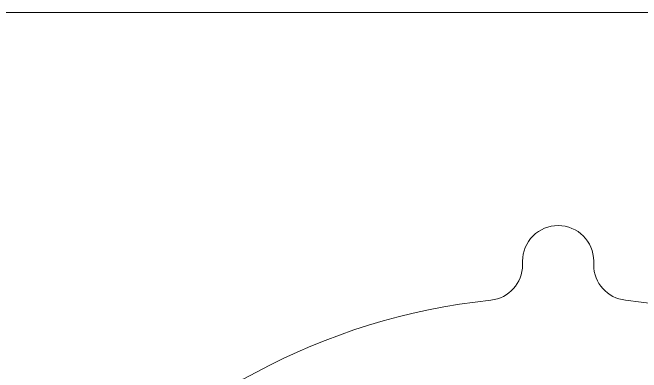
# Model space of a CAD drawing. Header units: millimetres. Extents: x -211 to 190, y -120 to 131.
# Drawn here: x 47.82 to 92.07, y 105.67 to 131.01 of the extents above; entities that cross this region are included whole.
import ezdxf

# ---------------------------------------------------------------- set-up
doc = ezdxf.new("R2010")
doc.units = ezdxf.units.MM
doc.header["$MEASUREMENT"] = 0
doc.layers.add('Camada 1', color=7, linetype='Continuous')

msp = doc.modelspace()

# ---------------------------------------------------------------- linework, layer by layer
at = {"layer": 'Camada 1', "color": 1, "lineweight": 9}
for points, knots in [([(-17.793, 131.0059), (-17.793, 131.0059), (190.207, 131.0059), (190.207, 131.0059), (190.207, 131.0059), (190.207, 131.0059), (190.207, -18.9941), (190.207, -18.9941), (190.207, -18.9941), (190.207, -18.9941), (-17.793, -18.9941), (-17.793, -18.9941), (-17.793, -18.9941), (-17.793, -18.9941), (-17.793, 131.0059), (-17.793, 131.0059)], [0, 0, 0, 0, 0.2, 0.2, 0.2, 0.2, 0.4, 0.4, 0.4, 0.4, 0.6, 0.6, 0.6, 0.6, 1, 1, 1, 1]), ([(81.47, 110.7559), (82.7419, 110.8906), (83.707, 111.9632), (83.707, 113.2421), (83.707, 113.2421), (83.707, 113.2421), (83.707, 113.5059), (83.707, 113.5059), (83.707, 113.5059), (83.707, 114.169), (83.9704, 114.8049), (84.4393, 115.2737), (84.4393, 115.2737), (84.9081, 115.7426), (85.544, 116.0059), (86.207, 116.0059), (86.207, 116.0059), (87.5877, 116.0059), (88.707, 114.8867), (88.707, 113.506), (88.707, 113.506), (88.707, 113.506), (88.707, 113.2421), (88.707, 113.2421), (88.707, 113.2421), (88.707, 111.9632), (89.6721, 110.8906), (90.9439, 110.7559), (90.9439, 110.7559), (114.7421, 108.2369), (132.4058, 87.5322), (131.1445, 63.6343), (131.1445, 63.6343), (129.8832, 39.7364), (110.1383, 21.006), (86.2072, 21.0059), (86.2072, 21.0059), (62.276, 21.0059), (42.531, 39.7362), (41.2696, 63.6341), (41.2696, 63.6341), (40.0082, 87.5319), (57.6718, 108.2367), (81.47, 110.7559)], [0, 0, 0, 0, 0.0833333, 0.0833333, 0.0833333, 0.0833333, 0.1666667, 0.1666667, 0.1666667, 0.1666667, 0.25, 0.25, 0.25, 0.25, 0.3333333, 0.3333333, 0.3333333, 0.3333333, 0.4166667, 0.4166667, 0.4166667, 0.4166667, 0.5, 0.5, 0.5, 0.5, 0.5833333, 0.5833333, 0.5833333, 0.5833333, 0.6666667, 0.6666667, 0.6666667, 0.6666667, 0.75, 0.75, 0.75, 0.75, 0.8333333, 0.8333333, 0.8333333, 0.8333333, 1, 1, 1, 1])]:
    msp.add_open_spline(points, degree=3, knots=knots, dxfattribs=at)

doc.saveas('drawing.dxf')
